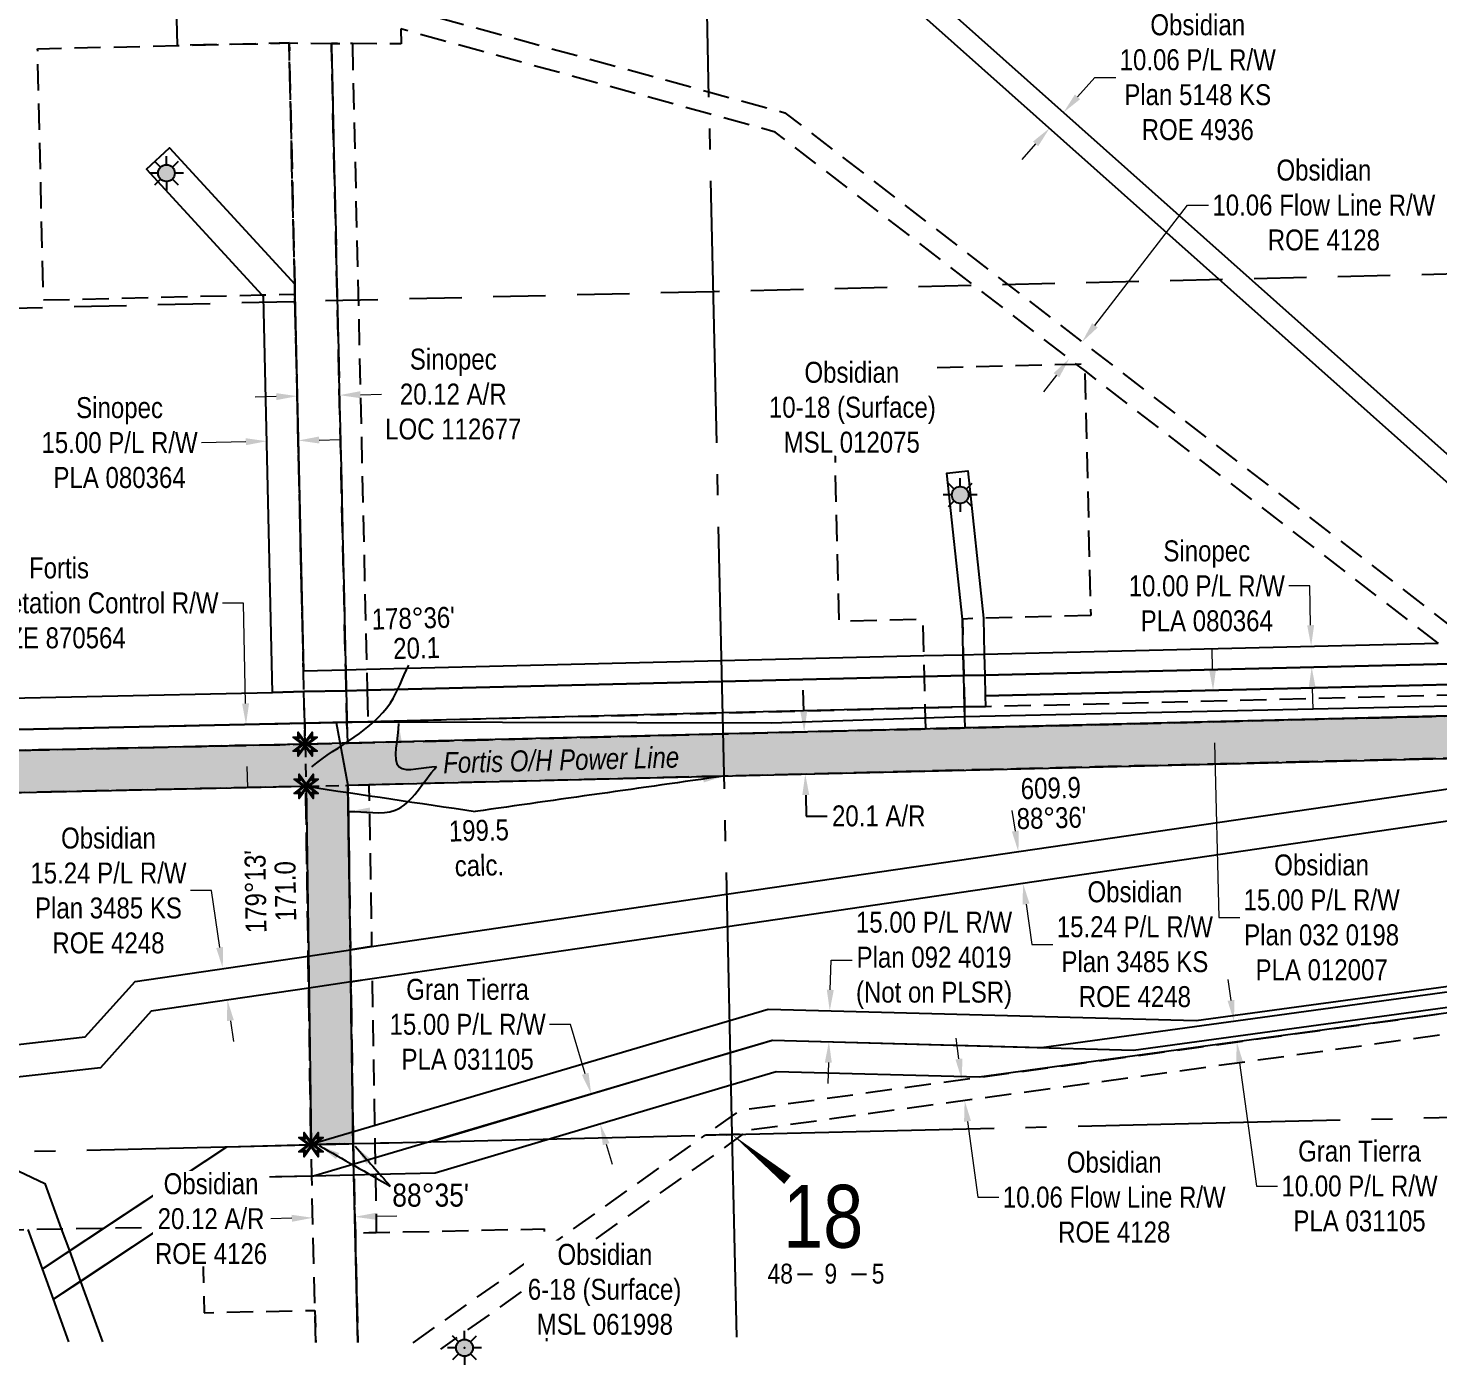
# Model space of a CAD drawing. Extents: x 612307 to 614271, y 5889246 to 5890819.
# Drawn here: x 612978 to 613651, y 5889246 to 5889884 of the extents above; entities that cross this region are included whole.
import ezdxf
from ezdxf.enums import TextEntityAlignment as Align

# ---------------------------------------------------------------- set-up
doc = ezdxf.new("R2010")
doc.units = 0
doc.header["$LTSCALE"] = 5
doc.header["$PDSIZE"] = 0.5
for name, pattern in [('foc-ACCESSROAD', [3.75, 2.5, -1.25]), ('foc-FLOWLINE', [3.75, 2.5, -1.25]), ('foc-LSD', [8, 5, -3]), ('foc-QUARTERLINE', [33, 25, -3, 2, -3]), ('foc-TRAV', [1.875, 1.25, -0.625])]:
    doc.linetypes.add(name, pattern=pattern)
doc.layers.get('Defpoints').update_dxf_attribs({"color": 9})
for name, color, linetype in [('10', 1, 'Continuous'), ('9', 3, 'Continuous'), ('AS-POWER', 104, 'foc-POWER'), ('C-AR', 13, 'foc-ACCESSROAD'), ('C-RW', 13, 'Continuous'), ('C-WS', 13, 'foc-ACCESSROAD'), ('C-WS-S', 8, 'Continuous'), ('F-AR', 190, 'foc-ACCESSROAD'), ('F-EZE', 190, 'foc-FLOWLINE'), ('F-RW', 190, 'Continuous'), ('F-WS', 190, 'foc-ACCESSROAD'), ('F-WS-S', 8, 'Continuous'), ('L-BD', 7, 'Continuous'), ('L-BD1', 253, 'Continuous'), ('L-MON', 1, 'Continuous'), ('L-SECLBL', 7, 'Continuous'), ('L-SECQ', 8, 'foc-QUARTERLINE'), ('L-SECTION-LSD', 7, 'foc-LSD'), ('oil_and_gas_wells_pt', 7, 'Continuous'), ('P-PROPOSED', 10, 'Continuous'), ('P-PROPOSED-H', 21, 'Continuous'), ('P-TRAV', 4, 'foc-TRAV'), ('P-TXT', 4, 'Continuous')]:
    doc.layers.add(name, color=color, linetype=linetype)
for name, color, linetype, lineweight in [('C-AR-T', 13, 'Continuous', 9), ('C-FLOWLINE-T', 13, 'Continuous', 9), ('C-RW-T', 13, 'Continuous', 9), ('C-WS-T', 13, 'Continuous', 9), ('F-EZE-T', 190, 'Continuous', 9), ('F-RW-T', 190, 'Continuous', 9)]:
    doc.layers.add(name, color=color, linetype=linetype, lineweight=lineweight)
doc.styles.add('100L', font='ARIALN.TTF', dxfattribs={"height": 11})
doc.styles.add('175L', font='ARIALN.TTF', dxfattribs={"height": 20})
doc.styles.add('80CG', font='ARIALN.TTF', dxfattribs={"height": 10})
doc.styles.add('80L', font='ARIALN.TTF', dxfattribs={"height": 10})
doc.styles.add('foc-LtypeFont', font='ARIALN.TTF', dxfattribs={"height": 7.35})
doc.styles.add('SIMPLEX', font='ARIALN.TTF')
doc.styles.get("Standard").update_dxf_attribs({"font": 'ARIALN.TTF'})
doc.linetypes.add('foc-POWER', pattern='A,6,-1,["P",foc-LtypeFont,S=0.2,R=0,X=-0.625,Y=-0.75],-1.24,4', length=12.24)
doc.linetypes.add('foc-POWER-NOLINE', pattern='A,0,-4,["P",foc-LtypeFont,S=0.2,R=0,X=-0.625,Y=-0.75],-8.24', length=12.24)
doc.dimstyles.new('Compass 5 000', dxfattribs={"dimscale": 5, "dimtxt": 9, "dimasz": 2, "dimexe": 0.2, "dimexo": 0.0625, "dimgap": 0.5, "dimtad": 0, "dimtih": 1, "dimtoh": 1, "dimzin": 0, "dimdsep": 46, "dimtxsty": '80CG', "dimcen": 0.1, "dimse1": 1, "dimse2": 1, "dimclrd": 256, "dimclrt": 256, "dimaunit": 1, "dimadec": 4, "dimazin": 0, "dimtfac": 0.06, "dimtofl": 0, "dimtmove": 0, "dimatfit": 1, "dimfxl": 0.2, "dimtolj": 1, "dimtzin": 0, "dimlwd": -1, "dimarcsym": 0})

# ---------------------------------------------------------------- blocks, each defined once
blk = doc.blocks.new('L-SECLBL')
at = {"layer": '9', "color": 7}
for p, q in [((-5.08, -27.83), (-12.29, -27.83)), ((20.7, -27.83), (13.5, -27.83))]:
    blk.add_line(p, q, dxfattribs=at)
at = {"layer": '10', "color": 2, "style": 'SIMPLEX'}
blk.add_attdef('SEC', text='', height=30, dxfattribs=at).set_placement((0, 0), align=Align.MIDDLE)
at = {"layer": '10', "color": 5, "style": '80L'}
blk.add_attdef('TWP', text='', height=9.5, dxfattribs=at).set_placement((-14.43, -27.37), align=Align.MIDDLE_RIGHT)
blk.add_attdef('RGE', text='', height=9.5, dxfattribs=at).set_placement((3.62, -27.37), align=Align.MIDDLE_CENTER)
blk.add_attdef('MER', text='', height=9.5, dxfattribs=at).set_placement((23.17, -27.37), align=Align.MIDDLE_LEFT)
blk = doc.blocks.new('*D21')
at = {"layer": 'C-RW-T', "transparency": 16777216}
for p, q in [((613478.68, 5889851.22), (613486.94, 5889860.49)), ((613486.94, 5889860.49), (613496.94, 5889860.49)), ((613458.69, 5889828.77), (613452.04, 5889821.3))]:
    blk.add_line(p, q, dxfattribs=at)
for points in [[(613477.44, 5889852.33), (613479.93, 5889850.11), (613472.03, 5889843.75)], [(613457.44, 5889829.88), (613459.93, 5889827.66), (613465.34, 5889836.24)]]:
    blk.add_solid(points, dxfattribs=at)
at = {"layer": 'Defpoints', "color": 0, "transparency": 16777216}
for p in [(613472.03, 5889843.75), (613485.43, 5889831.82), (613478.74, 5889824.31)]:
    blk.add_point(p, dxfattribs=at)
at = {"layer": 'C-RW-T', "transparency": 16777216, "insert": (613536.02, 5889860.49), "char_height": 10, "attachment_point": 5, "style": '80CG'}
blk.add_mtext('\\A1;Obsidian\\P10.06 P/L R/W\\PPlan 5148 KS\\PROE 4936', dxfattribs=at)
blk = doc.blocks.new('*D22')
at = {"layer": 'C-RW-T', "transparency": 16777216}
for p, q in [((613449.03, 5889500.98), (613447.58, 5889510.87)), ((613454.14, 5889466.14), (613456.96, 5889446.95)), ((613456.96, 5889446.95), (613466.96, 5889446.95))]:
    blk.add_line(p, q, dxfattribs=at)
for points in [[(613450.68, 5889501.22), (613447.38, 5889500.74), (613450.48, 5889491.08)], [(613455.79, 5889466.38), (613452.49, 5889465.9), (613452.69, 5889476.03)]]:
    blk.add_solid(points, dxfattribs=at)
at = {"layer": 'Defpoints', "color": 0, "transparency": 16777216}
for p in [(613623.96, 5889516.54), (613626.17, 5889501.49), (613452.69, 5889476.03)]:
    blk.add_point(p, dxfattribs=at)
at = {"layer": 'C-RW-T', "transparency": 16777216, "insert": (613506.04, 5889446.95), "char_height": 10, "attachment_point": 5, "style": '80CG'}
blk.add_mtext('\\A1;Obsidian\\P15.24 P/L R/W\\PPlan 3485 KS\\PROE 4248', dxfattribs=at)
blk = doc.blocks.new('*D23')
at = {"layer": 'C-RW-T', "transparency": 16777216}
for p, q in [((613065.56, 5889472.57), (613055.56, 5889472.57)), ((613069.52, 5889445.46), (613065.56, 5889472.57)), ((613074.63, 5889410.54), (613076.08, 5889400.65))]:
    blk.add_line(p, q, dxfattribs=at)
for points in [[(613071.17, 5889445.7), (613067.87, 5889445.22), (613070.97, 5889435.57)], [(613076.28, 5889410.79), (613072.98, 5889410.3), (613073.19, 5889420.44)]]:
    blk.add_solid(points, dxfattribs=at)
at = {"layer": 'Defpoints', "color": 0, "transparency": 16777216}
for p in [(613204.41, 5889455.09), (613206.62, 5889439.97), (613073.19, 5889420.44)]:
    blk.add_point(p, dxfattribs=at)
at = {"layer": 'C-RW-T', "transparency": 16777216, "insert": (613016.47, 5889472.57), "char_height": 10, "attachment_point": 5, "style": '80CG'}
blk.add_mtext('\\A1;Obsidian\\P15.24 P/L R/W\\PPlan 3485 KS\\PROE 4248', dxfattribs=at)
blk = doc.blocks.new('*D24')
at = {"layer": 'C-FLOWLINE-T', "transparency": 16777216}
for p, q in [((613486.98, 5889742.2), (613531.18, 5889799.52)), ((613531.18, 5889799.52), (613541.18, 5889799.52)), ((613468.62, 5889718.39), (613462.51, 5889710.47))]:
    blk.add_line(p, q, dxfattribs=at)
for points in [[(613485.66, 5889743.22), (613488.3, 5889741.18), (613480.88, 5889734.28)], [(613467.3, 5889719.41), (613469.94, 5889717.37), (613474.73, 5889726.31)]]:
    blk.add_solid(points, dxfattribs=at)
at = {"layer": 'Defpoints', "color": 0, "transparency": 16777216}
for p in [(613480.88, 5889734.28), (613548.24, 5889682.34), (613542.09, 5889674.36)]:
    blk.add_point(p, dxfattribs=at)
at = {"layer": 'C-FLOWLINE-T', "transparency": 16777216, "insert": (613596.18, 5889799.52), "char_height": 10, "attachment_point": 5, "style": '80CG'}
blk.add_mtext('\\A1;Obsidian\\P10.06 Flow Line R/W\\PROE 4128', dxfattribs=at)
blk = doc.blocks.new('*D26')
at = {"layer": 'C-AR-T', "transparency": 16777216}
for p, q in [((613422.12, 5889392.29), (613420.75, 5889402.19)), ((613426.21, 5889362.5), (613431.19, 5889326.32)), ((613431.19, 5889326.32), (613441.19, 5889326.32))]:
    blk.add_line(p, q, dxfattribs=at)
for points in [[(613423.77, 5889392.51), (613420.47, 5889392.06), (613423.48, 5889382.38)], [(613427.87, 5889362.73), (613424.56, 5889362.27), (613424.85, 5889372.41)]]:
    blk.add_solid(points, dxfattribs=at)
at = {"layer": 'Defpoints', "color": 0, "transparency": 16777216}
for p in [(613585.3, 5889404.64), (613586.67, 5889394.67), (613424.85, 5889372.41)]:
    blk.add_point(p, dxfattribs=at)
at = {"layer": 'C-AR-T', "transparency": 16777216, "insert": (613496.19, 5889326.32), "char_height": 10, "attachment_point": 5, "style": '80CG'}
blk.add_mtext('\\A1;Obsidian\\P10.06 Flow Line R/W\\PROE 4128', dxfattribs=at)
blk = doc.blocks.new('*D29')
at = {"layer": 'Defpoints', "color": 0, "transparency": 16777216}
for p in [(613549.08, 5889588.18), (613590.12, 5889589.19), (613549.32, 5889578.18)]:
    blk.add_point(p, dxfattribs=at)
at = {"layer": 'F-RW-T', "transparency": 16777216}
for p, q in [((613589.41, 5889617.88), (613579.41, 5889617.88)), ((613589.87, 5889599.18), (613589.41, 5889617.88)), ((613590.61, 5889569.19), (613590.85, 5889559.19))]:
    blk.add_line(p, q, dxfattribs=at)
for points in [[(613591.54, 5889599.22), (613588.21, 5889599.14), (613590.12, 5889589.19)], [(613592.27, 5889569.23), (613588.94, 5889569.14), (613590.36, 5889579.18)]]:
    blk.add_solid(points, dxfattribs=at)
at = {"layer": 'F-RW-T', "transparency": 16777216, "insert": (613540.33, 5889617.88), "char_height": 10, "attachment_point": 5, "style": '80CG'}
blk.add_mtext('\\A1;Sinopec\\P10.00 P/L R/W\\PPLA 080364', dxfattribs=at)
blk = doc.blocks.new('*D30')
at = {"layer": 'Defpoints', "color": 0, "transparency": 16777216}
for p in [(613544.68, 5889409.15), (613553.27, 5889410.33), (613546.05, 5889399.24)]:
    blk.add_point(p, dxfattribs=at)
at = {"layer": 'F-RW-T', "transparency": 16777216}
for p, q in [((613551.91, 5889420.24), (613550.55, 5889430.15)), ((613556, 5889390.51), (613564.1, 5889331.62)), ((613564.1, 5889331.62), (613574.1, 5889331.62))]:
    blk.add_line(p, q, dxfattribs=at)
for points in [[(613553.56, 5889420.47), (613550.26, 5889420.01), (613553.27, 5889410.33)], [(613557.65, 5889390.74), (613554.35, 5889390.29), (613554.64, 5889400.42)]]:
    blk.add_solid(points, dxfattribs=at)
at = {"layer": 'F-RW-T', "transparency": 16777216, "insert": (613613.19, 5889331.62), "char_height": 10, "attachment_point": 5, "style": '80CG'}
blk.add_mtext('\\A1;Gran Tierra\\P10.00 P/L R/W\\PPLA 031105', dxfattribs=at)
blk = doc.blocks.new('*D31')
at = {"layer": 'C-RW-T', "transparency": 16777216}
for p, q in [((613543.08, 5889578.11), (613542.84, 5889588.1)), ((613543.95, 5889543.12), (613546.02, 5889459.74)), ((613546.02, 5889459.74), (613556.02, 5889459.74))]:
    blk.add_line(p, q, dxfattribs=at)
for points in [[(613544.75, 5889578.15), (613541.42, 5889578.06), (613543.33, 5889568.11)], [(613545.62, 5889543.16), (613542.29, 5889543.08), (613543.7, 5889553.12)]]:
    blk.add_solid(points, dxfattribs=at)
at = {"layer": 'Defpoints', "color": 0, "transparency": 16777216}
for p in [(613485.43, 5889566.67), (613543.7, 5889553.12), (613485.8, 5889551.68)]:
    blk.add_point(p, dxfattribs=at)
at = {"layer": 'C-RW-T', "transparency": 16777216, "insert": (613595.11, 5889459.74), "char_height": 10, "attachment_point": 5, "style": '80CG'}
blk.add_mtext('\\A1;Obsidian\\P15.00 P/L R/W\\PPlan 032 0198\\PPLA 012007', dxfattribs=at)
blk = doc.blocks.new('*D36')
at = {"layer": 'C-AR-T', "transparency": 16777216}
for p, q in [((613876.63, 5889643.11), (613866.63, 5889643.11)), ((613878.4, 5889571.39), (613876.63, 5889643.11)), ((613879.39, 5889531.27), (613879.64, 5889521.27))]:
    blk.add_line(p, q, dxfattribs=at)
for points in [[(613880.07, 5889571.43), (613876.74, 5889571.35), (613878.65, 5889561.39)], [(613881.06, 5889531.31), (613877.73, 5889531.23), (613879.15, 5889541.27)]]:
    blk.add_solid(points, dxfattribs=at)
at = {"layer": 'Defpoints', "color": 0, "transparency": 16777216}
for p in [(613369.76, 5889548.81), (613879.15, 5889541.27), (613370.26, 5889528.68)]:
    blk.add_point(p, dxfattribs=at)
at = {"layer": 'C-AR-T', "transparency": 16777216, "insert": (613821, 5889643.11), "char_height": 10, "attachment_point": 5, "style": '80CG'}
blk.add_mtext('\\A1;Obsidian\\P20.12 A/R\\PLOC 120089\\P(Expired, \\PTo be Cancelled)', dxfattribs=at)
blk = doc.blocks.new('*D38')
at = {"layer": 'Defpoints', "color": 0, "transparency": 16777216}
for p in [(612969.82, 5889549.38), (613082.08, 5889551.84), (612970.04, 5889539.38)]:
    blk.add_point(p, dxfattribs=at)
at = {"layer": 'F-EZE-T', "transparency": 16777216}
for p, q in [((613080.81, 5889609.76), (613070.81, 5889609.76)), ((613081.86, 5889561.84), (613080.81, 5889609.76)), ((613082.52, 5889531.84), (613082.74, 5889521.84))]:
    blk.add_line(p, q, dxfattribs=at)
for points in [[(613083.53, 5889561.87), (613080.2, 5889561.8), (613082.08, 5889551.84)], [(613084.19, 5889531.88), (613080.85, 5889531.8), (613082.3, 5889541.84)]]:
    blk.add_solid(points, dxfattribs=at)
at = {"layer": 'F-EZE-T', "transparency": 16777216, "insert": (612992.88, 5889609.76), "char_height": 10, "attachment_point": 5, "style": '80CG'}
blk.add_mtext('\\A1;Fortis\\P10.00 Vegetation Control R/W\\PEZE 870564', dxfattribs=at)
blk = doc.blocks.new('*D40')
at = {"layer": 'Defpoints', "color": 0, "transparency": 16777216}
for p in [(613106.5, 5889708.88), (613126.62, 5889709.34), (613126.63, 5889708.89)]:
    blk.add_point(p, dxfattribs=at)
at = {"layer": 'F-EZE-T', "transparency": 16777216}
for p, q in [((613096.51, 5889708.2), (613086.51, 5889707.98)), ((613136.63, 5889709.12), (613146.63, 5889709.35))]:
    blk.add_line(p, q, dxfattribs=at)
for points in [[(613096.47, 5889709.87), (613096.55, 5889706.54), (613106.51, 5889708.43)], [(613136.59, 5889710.79), (613136.67, 5889707.45), (613126.63, 5889708.89)]]:
    blk.add_solid(points, dxfattribs=at)
at = {"layer": 'F-EZE-T', "transparency": 16777216, "insert": (613180.93, 5889709.35), "char_height": 10, "width": 203.854, "attachment_point": 5, "style": '80CG'}
blk.add_mtext('\\A1;Sinopec\\P20.12 A/R\\PLOC 112677', dxfattribs=at)
blk = doc.blocks.new('*D44')
at = {"layer": 'C-AR-T', "transparency": 16777216}
for p, q in [((613144.03, 5889317.23), (613154.03, 5889317.47)), ((613103.93, 5889316.27), (613093.93, 5889316.03))]:
    blk.add_line(p, q, dxfattribs=at)
for points in [[(613103.89, 5889317.94), (613103.97, 5889314.61), (613113.93, 5889316.51)], [(613143.99, 5889318.89), (613144.07, 5889315.56), (613134.04, 5889316.99)]]:
    blk.add_solid(points, dxfattribs=at)
at = {"layer": 'Defpoints', "color": 0, "transparency": 16777216}
for p in [(613113.9, 5889317.54), (613134.01, 5889318.02), (613113.93, 5889316.51)]:
    blk.add_point(p, dxfattribs=at)
at = {"layer": 'C-AR-T', "transparency": 16777216, "insert": (613065.4, 5889316.03), "char_height": 10, "attachment_point": 5, "style": '80CG', "bg_fill": 3, "box_fill_scale": 1.1, "bg_fill_color": 256, "bg_fill_true_color": 13158600, "bg_fill_transparency": 0}
blk.add_mtext('\\A1;Obsidian\\P20.12 A/R\\PROE 4126', dxfattribs=at)
blk = doc.blocks.new('*D45')
at = {"layer": 'Defpoints', "color": 0, "transparency": 16777216}
for p in [(613091.99, 5889686.93), (613107.62, 5889659.8), (613092.61, 5889659.46)]:
    blk.add_point(p, dxfattribs=at)
at = {"layer": 'F-RW-T', "transparency": 16777216}
for p, q in [((613081.99, 5889686.71), (613060.85, 5889686.22)), ((613116.99, 5889687.5), (613126.98, 5889687.73))]:
    blk.add_line(p, q, dxfattribs=at)
for points in [[(613081.95, 5889688.37), (613082.03, 5889685.04), (613091.99, 5889686.93)], [(613116.95, 5889689.17), (613117.02, 5889685.84), (613106.99, 5889687.28)]]:
    blk.add_solid(points, dxfattribs=at)
at = {"layer": 'F-RW-T', "transparency": 16777216, "insert": (613021.77, 5889686.22), "char_height": 10, "attachment_point": 5, "style": '80CG'}
blk.add_mtext('\\A1;Sinopec\\P15.00 P/L R/W\\PPLA 080364', dxfattribs=at)
blk = doc.blocks.new('*D52')
at = {"layer": 'Defpoints', "color": 0, "transparency": 16777216}
for p in [(613266.99, 5889381.63), (613246.72, 5889375.6), (613271.26, 5889367.25)]:
    blk.add_point(p, dxfattribs=at)
at = {"layer": 'F-RW-T', "transparency": 16777216}
for p, q in [((613236.86, 5889408.74), (613226.86, 5889408.74)), ((613243.87, 5889385.19), (613236.86, 5889408.74)), ((613253.85, 5889351.64), (613256.7, 5889342.05))]:
    blk.add_line(p, q, dxfattribs=at)
for points in [[(613245.47, 5889385.66), (613242.27, 5889384.71), (613246.72, 5889375.6)], [(613255.45, 5889352.11), (613252.25, 5889351.16), (613251, 5889361.22)]]:
    blk.add_solid(points, dxfattribs=at)
at = {"layer": 'F-RW-T', "transparency": 16777216, "insert": (613187.78, 5889408.74), "char_height": 10, "attachment_point": 5, "style": '80CG'}
blk.add_mtext('\\A1;Gran Tierra\\P15.00 P/L R/W\\PPLA 031105', dxfattribs=at)
blk = doc.blocks.new('GAS')
h = blk.add_hatch(color=255)
h.dxf.hatch_style = 1
edge = h.paths.add_edge_path()
edge.add_arc((0, 0), 0.9, 0, 360)
for p, q in [((0, 0.81), (0, 1.62)), ((-0.81, 0), (-1.62, 0)), ((-0.57, 0.57), (-1.14, 1.14)), ((0.57, 0.57), (1.14, 1.14)), ((1.62, 0), (0.81, 0)), ((-0.57, -0.57), (-1.14, -1.14)), ((0, -0.81), (0, -1.62)), ((1.14, -1.14), (0.57, -0.57))]:
    blk.add_line(p, q)
blk.add_circle((0, 0), 0.8)
blk = doc.blocks.new('TEMP')
h = blk.add_hatch(color=255)
h.dxf.hatch_style = 1
h.paths.add_polyline_path([(0, 0.25), (-0.67, 1.15), (-0.67, 0.67), (-1.15, 0.67), (-0.25, 0), (-1.15, -0.67), (-0.67, -0.67), (-0.67, -1.15), (0, -0.25), (0.67, -1.15), (0.67, -0.67), (1.15, -0.67), (0.25, 0), (1.15, 0.67), (0.67, 0.67), (0.67, 1.15)])
h.paths.add_polyline_path([(0.57, 0.85), (0.57, 0.57), (0.85, 0.57), (0.08, 0), (0.85, -0.57), (0.57, -0.57), (0.57, -0.85), (0, -0.08), (-0.57, -0.85), (-0.57, -0.57), (-0.85, -0.57), (-0.08, 0), (-0.85, 0.57), (-0.57, 0.57), (-0.57, 0.85), (0, 0.08)], flags=16)
h = blk.add_hatch(color=1)
h.dxf.hatch_style = 1
h.paths.add_polyline_path([(0, 0.08), (-0.57, 0.85), (-0.57, 0.57), (-0.85, 0.57), (-0.08, 0), (-0.85, -0.57), (-0.57, -0.57), (-0.57, -0.85), (0, -0.08), (0.57, -0.85), (0.57, -0.57), (0.85, -0.57), (0.08, 0), (0.85, 0.57), (0.57, 0.57), (0.57, 0.85)])
at = {"color": 1}
for p, q in [((-0.08, 0), (0.08, 0)), ((0, 0.08), (0, -0.08))]:
    blk.add_line(p, q, dxfattribs=at)
at = {"color": 255, "flags": 128}
blk.add_lwpolyline([(-0.25, 0), (-1.15, 0.67), (-0.67, 0.67), (-0.67, 1.15), (0, 0.25), (0.67, 1.15), (0.67, 0.67), (1.15, 0.67), (0.25, 0), (1.15, -0.67), (0.67, -0.67), (0.67, -1.15), (0, -0.25), (-0.67, -1.15), (-0.67, -0.67), (-1.15, -0.67)], close=True, dxfattribs=at)
at = {"color": 1, "flags": 128}
blk.add_lwpolyline([(-0.08, 0), (-0.85, 0.57), (-0.57, 0.57), (-0.57, 0.85), (0, 0.08), (0.57, 0.85), (0.57, 0.57), (0.85, 0.57), (0.08, 0), (0.85, -0.57), (0.57, -0.57), (0.57, -0.85), (0, -0.08), (-0.57, -0.85), (-0.57, -0.57), (-0.85, -0.57)], close=True, dxfattribs=at)
blk = doc.blocks.new('*D56')
at = {"layer": 'Defpoints', "color": 0, "transparency": 16777216}
for p in [(613398.64, 5889549.48), (613348.82, 5889528.14), (613399.13, 5889529.38)]:
    blk.add_point(p, dxfattribs=at)
at = {"layer": 'P-TXT', "transparency": 16777216}
for p, q in [((613348.08, 5889558.24), (613347.84, 5889568.24)), ((613349.06, 5889518.15), (613349.31, 5889508.15)), ((613349.31, 5889508.15), (613359.31, 5889508.15))]:
    blk.add_line(p, q, dxfattribs=at)
for points in [[(613349.75, 5889558.29), (613346.41, 5889558.2), (613348.33, 5889548.25)], [(613350.73, 5889518.19), (613347.4, 5889518.11), (613348.82, 5889528.14)]]:
    blk.add_solid(points, dxfattribs=at)
at = {"layer": 'P-TXT', "transparency": 16777216, "insert": (613383.86, 5889508.15), "char_height": 10, "attachment_point": 5, "style": '80CG'}
blk.add_mtext('\\A1;20.1 A/R', dxfattribs=at)
blk = doc.blocks.new('*D57')
at = {"layer": 'Defpoints', "color": 0, "transparency": 16777216}
for p in [(613353.16, 5889415.48), (613360.5, 5889415.28), (613352.76, 5889400.74)]:
    blk.add_point(p, dxfattribs=at)
at = {"layer": 'F-RW-T', "transparency": 16777216}
for p, q in [((613360.77, 5889425.28), (613361.15, 5889439.34)), ((613361.15, 5889439.34), (613371.15, 5889439.34)), ((613359.83, 5889390.54), (613359.56, 5889380.55))]:
    blk.add_line(p, q, dxfattribs=at)
for points in [[(613359.1, 5889425.32), (613362.44, 5889425.23), (613360.5, 5889415.28)], [(613358.16, 5889390.59), (613361.49, 5889390.5), (613360.1, 5889400.54)]]:
    blk.add_solid(points, dxfattribs=at)
at = {"layer": 'F-RW-T', "transparency": 16777216, "insert": (613410.24, 5889439.34), "char_height": 10, "attachment_point": 5, "style": '80CG'}
blk.add_mtext('\\A1;15.00 P/L R/W\\PPlan 092 4019\\P(Not on PLSR)', dxfattribs=at)

msp = doc.modelspace()

# ---------------------------------------------------------------- hatches: boundary and pattern name
at = {"layer": 'P-PROPOSED-H'}
h = msp.add_hatch(color=256, dxfattribs=at)
h.dxf.hatch_style = 1
h.paths.add_polyline_path([(613133.199, 5889351.901), (613130.86, 5889522.815), (613720.198, 5889537.226), (613903.128, 5889541.591), (613902.648, 5889561.694), (613719.707, 5889557.329), (613110.124, 5889542.423), (612517.335, 5889529.33), (612517.779, 5889509.226), (613110.755, 5889522.324), (613113.094, 5889351.406)])

# ---------------------------------------------------------------- linework, layer by layer
at = {"layer": 'AS-POWER', "flags": 128}
for points in [[(613142.83, 5889553.132), (613140.196, 5889553.139), (613332.733, 5889552.648), (613424.881, 5889555.585), (614212.194, 5889572.928)], [(613125.132, 5889552.796), (613130.715, 5889522.758)]]:
    msp.add_lwpolyline(points, dxfattribs=at)
at = {"layer": 'AS-POWER', "linetype": 'foc-POWER-NOLINE', "flags": 128}
for points in [[(612761.631, 5889544.82), (612822.402, 5889546.15), (613110.068, 5889552.453), (613140.196, 5889553.139)], [(613135.479, 5889256.965), (613133.558, 5889336.89), (613133.198, 5889351.889), (613132.077, 5889429.059), (613131.854, 5889444.357), (613130.715, 5889522.758)]]:
    msp.add_lwpolyline(points, dxfattribs=at)
at = {"layer": 'C-AR', "flags": 128}
for points in [[(613110.296, 5889542.449), (613130.422, 5889542.888), (613309.605, 5889547.319), (613406.266, 5889549.71), (613425.013, 5889550.175), (613572.725, 5889553.838), (613694.54, 5889556.82), (613710.517, 5889557.211), (613742.605, 5889557.995), (613764.586, 5889558.467), (613776.971, 5889558.733), (613791.744, 5889559.052), (613893.943, 5889561.251), (613902.634, 5889561.44), (613903.128, 5889541.589), (613894.541, 5889541.375), (613813.839, 5889539.373), (613799.119, 5889539.007), (613786.763, 5889538.701), (613764.79, 5889538.214), (613720.198, 5889537.226), (613573.222, 5889533.674), (613425.513, 5889530.049), (613310.057, 5889527.193), (613140.717, 5889523.006), (613130.715, 5889522.758), (613131.854, 5889444.357), (613132.077, 5889429.059), (613133.197, 5889351.889), (613113.094, 5889351.406), (613112.001, 5889426.12), (613111.777, 5889441.385), (613110.591, 5889522.32), (612762.321, 5889514.691), (612655.669, 5889512.272), (612545.945, 5889509.848), (612530.705, 5889509.511), (612529.783, 5889509.49), (612517.779, 5889509.226), (612517.322, 5889529.352), (612529.326, 5889529.617), (612530.25, 5889529.637), (612545.49, 5889529.974), (612655.207, 5889532.398), (612761.86, 5889534.818), (613110.296, 5889542.449)], [(613313.898, 5889356.235), (613301.151, 5889355.928), (613313.705, 5889364.85), (613317.944, 5889367.863), (613431.798, 5889383.524), (613691.511, 5889419.247), (613712.488, 5889422.133), (613723.025, 5889423.582), (613723.144, 5889415.274), (613723.242, 5889413.941), (613723.277, 5889413.456), (613702.807, 5889410.641), (613321.755, 5889358.228), (613319.121, 5889356.36), (613313.898, 5889356.235)]]:
    msp.add_lwpolyline(points, close=True, dxfattribs=at)
for points in [[(613115.343, 5889257.018), (613114.977, 5889272.36), (613113.452, 5889336.414), (613113.094, 5889351.406), (613133.197, 5889351.889), (613133.558, 5889336.89), (613134.222, 5889309.255), (613135.479, 5889256.965)], [(613161.842, 5889256.896), (613224.503, 5889301.438), (613301.151, 5889355.928), (613313.898, 5889356.235), (613319.121, 5889356.36), (613313.977, 5889352.703), (613224.771, 5889289.327), (613174.878, 5889253.883)]]:
    msp.add_lwpolyline(points, dxfattribs=at)
at = {"layer": 'C-RW'}
msp.add_lwpolyline([(613841.913, 5889506.218), (613832.517, 5889502.619), (613825.99, 5889519.728), (613811.327, 5889528.126), (613804.7, 5889534.036), (613799.119, 5889539.007), (613776.971, 5889558.733), (613765.997, 5889568.506), (613749.618, 5889583.089), (613738.675, 5889592.83), (613299.799, 5889983.649), (613107.017, 5890155.709), (613121.737, 5890156.057), (613299.49, 5889997.398), (613753.413, 5889593.189), (613764.35, 5889583.45), (613780.773, 5889568.823), (613791.744, 5889559.052), (613813.839, 5889539.373), (613817.238, 5889536.344), (613820.061, 5889534.727), (613834.106, 5889526.682), (613836.578, 5889520.204), (613841.913, 5889506.218)], close=True, dxfattribs=at)
msp.add_lwpolyline([(613694.54, 5889556.82), (613572.725, 5889553.838), (613425.013, 5889550.175), (613424.769, 5889560.176), (613424.409, 5889575.115), (613424.17, 5889585.117), (613423.763, 5889602.112), (613416.386, 5889671.729), (613426.325, 5889672.764), (613433.762, 5889602.558), (613434.173, 5889585.363), (613434.411, 5889575.36), (613434.411, 5889575.36), (613434.649, 5889565.411), (613572.359, 5889568.833), (613675.688, 5889571.357)], dxfattribs=at)
at = {"layer": 'C-RW', "flags": 128}
for points in [[(612869.736, 5889387.477), (613005.334, 5889402.803), (613029.209, 5889429.166), (613111.777, 5889441.385), (613131.854, 5889444.357), (613141.985, 5889445.856), (613311.321, 5889470.918), (613715.427, 5889529.89)], [(613716.944, 5889514.813), (613311.671, 5889455.34), (613142.237, 5889430.545), (613132.077, 5889429.059), (613112.001, 5889426.12), (613036.882, 5889415.127), (613012.741, 5889388.094), (612896.318, 5889374.998)]]:
    msp.add_lwpolyline(points, dxfattribs=at)
at = {"layer": 'C-WS', "flags": 128}
for points in [[(613155.685, 5889894.066), (613302.721, 5889853.608), (613339.107, 5889843.596), (613666.618, 5889591.061), (613679.2, 5889581.359), (613691.665, 5889571.747), (613697.935, 5889566.912), (613710.517, 5889557.211), (613742.605, 5889557.995), (613764.586, 5889558.467), (613776.971, 5889558.733), (613791.744, 5889559.052), (613893.943, 5889561.251), (613902.634, 5889561.44), (613903.128, 5889541.589), (613894.541, 5889541.375), (613813.839, 5889539.373), (613799.119, 5889539.007), (613786.763, 5889538.701), (613764.79, 5889538.214), (613720.198, 5889537.226), (613573.222, 5889533.674), (613425.513, 5889530.049), (613310.057, 5889527.193), (613140.717, 5889523.006), (613130.715, 5889522.758), (613131.854, 5889444.357), (613132.077, 5889429.059), (613133.197, 5889351.889), (613113.094, 5889351.406), (613112.001, 5889426.12), (613111.777, 5889441.385), (613110.591, 5889522.32), (612762.321, 5889514.691), (612655.669, 5889512.272), (612545.945, 5889509.848), (612530.705, 5889509.511), (612529.783, 5889509.49), (612517.779, 5889509.226), (612517.322, 5889529.352), (612529.326, 5889529.617), (612530.25, 5889529.637), (612545.49, 5889529.974), (612655.207, 5889532.398), (612761.86, 5889534.818), (613110.296, 5889542.449), (613110.068, 5889552.453), (613109.724, 5889567.48), (613109.496, 5889577.483), (613105.399, 5889756.922), (613105.286, 5889761.855), (613102.659, 5889876.883), (613049.349, 5889875.659), (613046.878, 5889980.621), (613153.587, 5889983.133), (613155.685, 5889894.066)], [(613155.932, 5889883.558), (613156.099, 5889876.424), (613132.81, 5889876.623), (613122.8, 5889876.711), (613125.525, 5889757.381), (613129.622, 5889577.926), (613129.85, 5889567.923), (613130.193, 5889552.911), (613130.422, 5889542.888), (613309.604, 5889547.319), (613406.266, 5889549.71), (613425.013, 5889550.175), (613572.725, 5889553.838), (613694.54, 5889556.82), (613681.962, 5889566.518), (613675.688, 5889571.357), (613663.221, 5889580.968), (613650.643, 5889590.669), (613482.134, 5889720.593), (613478.064, 5889723.732), (613334.528, 5889834.415), (613302.957, 5889843.102), (613155.932, 5889883.558)], [(613484.972, 5889603.865), (613433.762, 5889602.558), (613423.763, 5889602.112), (613424.17, 5889585.117), (613424.409, 5889575.115), (613424.769, 5889560.176), (613425.013, 5889550.175), (613406.266, 5889549.71), (613406.02, 5889559.712), (613405.657, 5889574.656), (613405.415, 5889584.659), (613404.997, 5889601.92), (613365.009, 5889600.948), (613362.09, 5889720.912), (613478.064, 5889723.732), (613482.056, 5889723.83), (613482.134, 5889720.593), (613484.972, 5889603.865)]]:
    msp.add_lwpolyline(points, close=True, dxfattribs=at)
msp.add_lwpolyline([(613135.479, 5889256.965), (613134.222, 5889309.255), (613144.225, 5889309.478), (613224.285, 5889311.262), (613224.503, 5889301.438), (613224.771, 5889289.327), (613225.474, 5889257.661)], dxfattribs=at)
at = {"layer": 'F-AR', "flags": 128}
msp.add_lwpolyline([(613130.193, 5889552.911), (613130.422, 5889542.888), (613110.296, 5889542.449), (613110.068, 5889552.453), (613109.724, 5889567.48), (613109.496, 5889577.483), (613105.399, 5889756.922), (613105.286, 5889761.855), (613102.659, 5889876.883), (613122.8, 5889876.711), (613125.525, 5889757.381), (613129.622, 5889577.926), (613129.85, 5889567.923), (613130.193, 5889552.911)], close=True, dxfattribs=at)
at = {"layer": 'F-EZE', "flags": 128}
for points in [[(613139.852, 5889568.143), (613140.196, 5889553.139), (613309.38, 5889557.321), (613406.02, 5889559.711), (613424.768, 5889560.176), (613434.768, 5889560.423), (613681.962, 5889566.519), (613694.54, 5889556.82), (613572.725, 5889553.84), (613425.013, 5889550.175), (613406.266, 5889549.71), (613309.605, 5889547.319), (613130.422, 5889542.888), (613130.193, 5889552.911), (613129.851, 5889567.923), (613129.622, 5889577.926), (613125.525, 5889757.381), (613122.8, 5889876.711), (613132.81, 5889876.623), (613135.528, 5889757.609), (613139.625, 5889578.146), (613139.852, 5889568.143)], [(612822.402, 5889546.15), (613110.068, 5889552.453), (613110.296, 5889542.449), (612761.86, 5889534.818), (612761.631, 5889544.82), (612822.402, 5889546.15)], [(613141.985, 5889445.857), (613131.854, 5889444.357), (613130.715, 5889522.758), (613140.717, 5889523.006), (613141.985, 5889445.857)], [(613143.771, 5889337.132), (613144.225, 5889309.478), (613134.222, 5889309.255), (613133.558, 5889336.89), (613133.198, 5889351.889), (613132.077, 5889429.059), (613142.237, 5889430.545), (613143.524, 5889352.137), (613143.771, 5889337.132)]]:
    msp.add_lwpolyline(points, close=True, dxfattribs=at)
at = {"layer": 'F-RW'}
for points in [[(613663.221, 5889580.968), (613434.411, 5889575.36), (613424.409, 5889575.115), (613405.657, 5889574.656), (613309.043, 5889572.292), (613139.851, 5889568.143), (613129.85, 5889567.923), (613109.724, 5889567.48), (613094.72, 5889567.15), (613090.411, 5889755.87), (613089.775, 5889756.562), (613034.567, 5889816.752), (613045.627, 5889826.897), (613105.286, 5889761.855), (613105.399, 5889756.922), (613109.496, 5889577.483), (613129.622, 5889577.926), (613129.622, 5889577.926), (613139.624, 5889578.146), (613308.818, 5889582.295), (613405.415, 5889584.659), (613424.17, 5889585.117), (613434.173, 5889585.363), (613650.643, 5889590.669)], [(612828.95, 5889561.311), (613094.72, 5889567.15), (613109.724, 5889567.48), (613129.85, 5889567.923), (613139.851, 5889568.143), (613309.043, 5889572.292), (613405.657, 5889574.656), (613424.409, 5889575.115), (613434.411, 5889575.36), (613663.221, 5889580.968)], [(613675.688, 5889571.357), (613572.359, 5889568.833), (613434.649, 5889565.411), (613434.768, 5889560.423), (613424.769, 5889560.176), (613406.02, 5889559.712), (613309.379, 5889557.321), (613140.196, 5889553.139), (613130.193, 5889552.911), (613110.068, 5889552.453), (612822.402, 5889546.15)], [(613691.511, 5889419.247), (613431.798, 5889383.524), (613334.978, 5889386.218), (613313.369, 5889379.786), (613227.242, 5889354.151), (613172.335, 5889337.808), (613143.771, 5889337.132), (613133.558, 5889336.89), (613113.452, 5889336.414), (613077.658, 5889335.566), (613042.159, 5889312.094), (613003.094, 5889286.173), (612990.241, 5889277.645), (612984.972, 5889292.176), (612997.831, 5889300.707), (613014.261, 5889311.605), (613072.907, 5889350.441), (613113.094, 5889351.406), (613133.197, 5889351.889), (613143.524, 5889352.137), (613169.997, 5889352.774), (613313.02, 5889395.333), (613333.02, 5889401.287), (613461.514, 5889397.711), (613701.259, 5889430.688)], [(612954.756, 5889347.604), (612986.19, 5889332.858), (612993.992, 5889311.31), (612997.831, 5889300.707), (613003.094, 5889286.173), (613013.555, 5889257.285)], [(612997.606, 5889257.327), (612990.241, 5889277.645), (612984.972, 5889292.176), (612978.156, 5889310.981)]]:
    msp.add_lwpolyline(points, dxfattribs=at)
at = {"layer": 'F-RW', "flags": 128}
msp.add_lwpolyline([(614042.734, 5889458.423), (614003.301, 5889406.809), (613715.994, 5889400.401), (613688.918, 5889421.464), (613505.326, 5889396.333), (613333.169, 5889401.094), (613169.546, 5889352.767), (613114.199, 5889336.432), (613077.905, 5889335.737), (612990.241, 5889277.645), (612984.972, 5889292.176), (613072.907, 5889350.441), (613111.884, 5889351.38), (613331.177, 5889416.075), (613535.226, 5889410.547), (613698.661, 5889432.86), (613721.125, 5889415.747), (613995.737, 5889421.632), (614030.763, 5889467.476), (614090.808, 5889546.069), (614112.789, 5889546.594), (614113.119, 5889531.588), (614098.363, 5889531.236)], close=True, dxfattribs=at)
at = {"layer": 'F-WS', "flags": 128}
msp.add_lwpolyline([(613105.286, 5889761.855), (613105.399, 5889756.922), (613089.775, 5889756.562), (612985.437, 5889754.158), (612982.69, 5889874.128), (613049.349, 5889875.659), (613102.659, 5889876.883), (613105.286, 5889761.855)], close=True, dxfattribs=at)
msp.add_lwpolyline([(612942.399, 5889257.472), (612941.302, 5889310.215), (612978.156, 5889310.981), (612993.992, 5889311.31), (613014.261, 5889311.605), (613042.159, 5889312.094), (613061.24, 5889312.709), (613062.102, 5889271.26), (613114.977, 5889272.36), (613115.343, 5889257.018)], dxfattribs=at)
at = {"layer": 'L-SECLBL', "flags": 128}
msp.add_lwpolyline([(613313.973, 5889356.237, 0, 5, 0), (613340.333, 5889334.592, 0, 0, 0)], format="xyseb", dxfattribs=at)
at = {"layer": 'L-SECQ'}
for p, q in [((613313.973, 5889356.237), (613295.978, 5890160.284)), ((613313.973, 5889356.237), (614116.557, 5889375.486)), ((612511.339, 5889336.986), (613313.973, 5889356.237)), ((613316.138, 5889259.519), (613313.973, 5889356.237))]:
    msp.add_line(p, q, dxfattribs=at)
at = {"layer": 'L-SECTION-LSD'}
for p, q in [((614107.704, 5889777.391), (613304.976, 5889758.26)), ((613304.976, 5889758.26), (612502.223, 5889739.105))]:
    msp.add_line(p, q, dxfattribs=at)
at = {"layer": 'oil_and_gas_wells_pt'}
msp.add_point((613186.302, 5889254.473), dxfattribs=at)
at = {"layer": 'P-PROPOSED'}
msp.add_lwpolyline([(613133.199, 5889351.901), (613130.86, 5889522.815), (613720.198, 5889537.226), (613903.128, 5889541.591), (613902.648, 5889561.694), (613719.707, 5889557.329), (613110.124, 5889542.423), (612517.335, 5889529.33), (612517.779, 5889509.226), (613110.755, 5889522.324), (613113.094, 5889351.406)], close=True, dxfattribs=at)
at = {"layer": 'P-TRAV'}
for p, q in [((613110.296, 5889542.428), (613110.755, 5889522.324)), ((613110.755, 5889522.324), (613130.86, 5889522.815))]:
    msp.add_line(p, q, dxfattribs=at)

# ---------------------------------------------------------------- block references
at = {"layer": 'C-WS-S', "color": 3, "xscale": 4.999999999999984, "yscale": 4.999999999999984, "zscale": 4.999999999999984}
for p in [(613422.735, 5889661.279), (613186.302, 5889254.473)]:
    msp.add_blockref('GAS', p, dxfattribs=at)
at = {"layer": 'F-WS-S', "color": 3, "xscale": 4.999999999999984, "yscale": 4.999999999999984, "zscale": 4.999999999999984}
msp.add_blockref('GAS', (613044.115, 5889814.813), dxfattribs=at)
at = {"layer": 'L-MON', "color": 3, "xscale": 4.998094999999992, "yscale": 4.998094999999992, "zscale": 4.998094999999992}
for p in [(613110.296, 5889542.428), (613110.755, 5889522.324)]:
    msp.add_blockref('TEMP', p, dxfattribs=at)
at = {"layer": 'L-SECLBL'}
msp.add_blockref('L-SECLBL', (613357.371, 5889317.248), dxfattribs=at).add_auto_attribs({'SEC': '18', 'TWP': '48', 'RGE': '9', 'MER': '5'})

# ---------------------------------------------------------------- texts
at = {"layer": 'AS-POWER', "insert": (613175.987, 5889538.55), "char_height": 9.99239, "attachment_point": 1, "rotation": 1.39909, "style": '175L'}
msp.add_mtext_dynamic_manual_height_columns('{\\fArial Narrow|b0|i1|c0|p34;Fortis O/H Power Line}', width=112.24573, gutter_width=99.961, heights=[0], dxfattribs=at)
at = {"layer": 'L-BD', "insert": (613178.012, 5889505.912), "char_height": 9.99619, "attachment_point": 1, "rotation": 1.416533, "style": '175L'}
msp.add_mtext_dynamic_manual_height_columns('\\pi0.66366;199.5\\P\\pi3.07748;calc.', width=28.28158, gutter_width=99.962, heights=[0], dxfattribs=at)
at = {"layer": 'L-BD1'}
for s, p in [("178°36'", (613142.173, 5889597.046)), ('20.1', (613152.416, 5889583.012))]:
    msp.add_text(s, height=9.9962, rotation=1.400735, dxfattribs=at).set_placement(p)
for s, rotation, p in [('609.9', 1.400735, (613465.921, 5889521.509)), ("88%%d36'", 1.400735, (613466.269, 5889507.269)), ("179%%d13'", 90.784057, (613086.612, 5889472.111)), ('171.0', 90.784057, (613100.855, 5889472.306))]:
    msp.add_text(s, height=9.9962, rotation=rotation, dxfattribs=at).set_placement(p, align=Align.MIDDLE_CENTER)

# ---------------------------------------------------------------- dimensions: what is measured, and where the dimension line sits
at = {"layer": 'C-AR-T'}
for base, p1, p2, angle, text, picture, middle in [((613879.147, 5889541.269), (613369.759, 5889548.807), (613370.257, 5889528.682), 271.416846, 'Obsidian\\P20.12 A/R\\PLOC 120089\\P(Expired, \\PTo be Cancelled)', '*D36', (613821.001, 5889643.109)), ((613424.852, 5889372.408), (613585.297, 5889404.638), (613586.669, 5889394.666), 277.831805, 'Obsidian\\P10.06 Flow Line R/W\\PROE 4128', '*D26', (613496.192, 5889326.315))]:
    dim = msp.add_linear_dim(base=base, p1=p1, p2=p2, angle=angle, text=text, dimstyle='Compass 5 000', dxfattribs=at)
    dim.commit()
    dim.dimension.update_dxf_attribs({"geometry": picture, "text_midpoint": middle, "dimtype": 161})
at = {"layer": 'C-FLOWLINE-T'}
dim = msp.add_linear_dim(base=(613480.875, 5889734.282), p1=(613542.092, 5889674.364), p2=(613548.241, 5889682.338), angle=52.365068, text='Obsidian\\P10.06 Flow Line R/W\\PROE 4128', dimstyle='Compass 5 000', dxfattribs=at)
dim.commit()
dim.dimension.update_dxf_attribs({"geometry": '*D24', "text_midpoint": (613596.18, 5889799.522), "dimtype": 161})
at = {"layer": 'C-RW-T'}
for base, p1, p2, angle, text, picture, middle in [((613472.033, 5889843.752), (613478.737, 5889824.305), (613485.431, 5889831.822), 48.315644, 'Obsidian\\P10.06 P/L R/W\\PPlan 5148 KS\\PROE 4936', '*D21', (613536.024, 5889860.49)), ((613543.703, 5889553.12), (613485.428, 5889566.673), (613485.8, 5889551.683), 271.421079, 'Obsidian\\P15.00 P/L R/W\\PPlan 032 0198\\PPLA 012007', '*D31', (613595.106, 5889459.742)), ((613073.185, 5889420.44), (613204.408, 5889455.095), (613206.622, 5889439.967), 278.325708, 'Obsidian\\P15.24 P/L R/W\\PPlan 3485 KS\\PROE 4248', '*D23', (613016.47, 5889472.574)), ((613452.69, 5889476.034), (613623.963, 5889516.543), (613626.172, 5889501.493), 278.348449, 'Obsidian\\P15.24 P/L R/W\\PPlan 3485 KS\\PROE 4248', '*D22', (613506.043, 5889446.954))]:
    dim = msp.add_linear_dim(base=base, p1=p1, p2=p2, angle=angle, text=text, dimstyle='Compass 5 000', dxfattribs=at)
    dim.commit()
    dim.dimension.update_dxf_attribs({"geometry": picture, "text_midpoint": middle, "dimtype": 161})
at = {"layer": 'F-EZE-T'}
dim = msp.add_aligned_dim(p1=(613106.496, 5889708.882), p2=(613126.622, 5889709.342), distance=-0.45, text='Sinopec\\P20.12 A/R\\PLOC 112677', dimstyle='Compass 5 000', dxfattribs=at)
dim.commit()
dim.dimension.update_dxf_attribs({"geometry": '*D40', "text_midpoint": (613180.927, 5889709.348)})
dim = msp.add_linear_dim(base=(613082.081, 5889551.839), p1=(612970.042, 5889539.377), p2=(612969.823, 5889549.38), angle=91.255186, text='Fortis\\P10.00 Vegetation Control R/W\\PEZE 870564', dimstyle='Compass 5 000', dxfattribs=at)
dim.commit()
dim.dimension.update_dxf_attribs({"geometry": '*D38', "text_midpoint": (612992.879, 5889609.759), "dimtype": 161})
at = {"layer": 'F-RW-T'}
for base, p1, p2, angle, text, picture, middle in [((613091.985, 5889686.934), (613107.616, 5889659.802), (613092.612, 5889659.46), 181.307908, 'Sinopec\\P15.00 P/L R/W\\PPLA 080364', '*D45', (613021.765, 5889686.223)), ((613590.118, 5889589.185), (613549.324, 5889578.176), (613549.078, 5889588.179), 91.404067, 'Sinopec\\P10.00 P/L R/W\\PPLA 080364', '*D29', (613540.329, 5889617.879)), ((613360.498, 5889415.28), (613352.759, 5889400.738), (613353.158, 5889415.479), 88.448149, '15.00 P/L R/W\\PPlan 092 4019\\P(Not on PLSR)', '*D57', (613410.236, 5889439.344)), ((613553.272, 5889410.332), (613546.046, 5889399.239), (613544.682, 5889409.151), 97.831821, 'Gran Tierra\\P10.00 P/L R/W\\PPLA 031105', '*D30', (613613.186, 5889331.615))]:
    dim = msp.add_linear_dim(base=base, p1=p1, p2=p2, angle=angle, text=text, dimstyle='Compass 5 000', dxfattribs=at)
    dim.commit()
    dim.dimension.update_dxf_attribs({"geometry": picture, "text_midpoint": middle, "dimtype": 161})
at = {"layer": 'P-TXT', "color": 3}
dim = msp.add_linear_dim(base=(613348.817, 5889528.145), p1=(613398.641, 5889549.478), p2=(613399.133, 5889529.375), angle=271.400735, text='20.1 A/R', dimstyle='Compass 5 000', dxfattribs=at)
dim.commit()
dim.dimension.update_dxf_attribs({"geometry": '*D56', "text_midpoint": (613383.856, 5889508.151), "dimtype": 161})

# ---------------------------------------------------------------- leaders
at = {"layer": 'AS-POWER', "path_type": 1}
for points in [[(613154.804, 5889552.358), (613155.093, 5889531.559), (613173.01, 5889531.703)], [(613131.243, 5889510.328), (613153.148, 5889510.872), (613173.01, 5889531.703)]]:
    msp.add_leader(points, dimstyle='Compass 5 000', override={"dimgap": 0.5, "dimtad": 0}, dxfattribs=at)
at = {"layer": 'L-BD', "path_type": 1}
for points in [[(613310.057, 5889527.193), (613191.449, 5889510.336)], [(613110.755, 5889522.324), (613191.449, 5889510.336)]]:
    msp.add_leader(points, dimstyle='Compass 5 000', override={"dimgap": 0.5, "dimtad": 0}, dxfattribs=at)
at = {"layer": 'L-BD1', "path_type": 1}
msp.add_leader([(613113.489, 5889531.684), (613150.939, 5889562.172), (613159.661, 5889580.137)], dimstyle='Compass 5 000', override={"dimgap": 0.5, "dimtad": 0}, dxfattribs=at)

# ---------------------------------------------------------------- next in the draw order: texts
at = {"layer": 'C-WS-T', "insert": (613330.84, 5889724.808), "char_height": 10, "width": 78.99495, "attachment_point": 1, "style": '80L', "bg_fill": 3, "box_fill_scale": 1.15, "bg_fill_color": 256, "bg_fill_true_color": 256, "bg_fill_transparency": 0}
msp.add_mtext('\\pi17.5807;Obsidian\\P\\pi0.66392;10-18 (Surface)\\P\\pi7.6796;MSL 012075', dxfattribs=at)
at = {"layer": 'C-WS-T', "insert": (613216.242, 5889304.061), "char_height": 10, "attachment_point": 1, "style": '80L', "bg_fill": 3, "box_fill_scale": 1.15, "bg_fill_color": 256, "bg_fill_true_color": 256, "bg_fill_transparency": 0}
msp.add_mtext_dynamic_manual_height_columns('\\pi14.39516;Obsidian\\P\\pi0.25464;6-18 (Surface)\\P\\pi4.51453;MSL 061998', width=72.62387, gutter_width=50, heights=[0], dxfattribs=at)

# ---------------------------------------------------------------- next in the draw order: dimensions: what is measured, and where the dimension line sits
at = {"layer": 'C-AR-T'}
dim = msp.add_aligned_dim(p1=(613134.012, 5889318.022), p2=(613113.901, 5889317.543), distance=1.033, text='Obsidian\\P20.12 A/R\\PROE 4126', dimstyle='Compass 5 000', override={"dimtfill": 1}, dxfattribs=at)
dim.commit()
dim.dimension.update_dxf_attribs({"geometry": '*D44', "text_midpoint": (613065.398, 5889316.035)})

# ---------------------------------------------------------------- next in the draw order: block references
at = {"layer": 'L-MON', "color": 3, "xscale": 4.998094999999992, "yscale": 4.998094999999992, "zscale": 4.998094999999992}
msp.add_blockref('TEMP', (613113.094, 5889351.406), dxfattribs=at)

# ---------------------------------------------------------------- next in the draw order: texts
at = {"layer": 'L-BD', "insert": (613151.539, 5889332.832), "char_height": 10.99581, "attachment_point": 1, "style": '100L'}
msp.add_mtext_dynamic_manual_height_columns("\\pi0.30625;88°35'", width=36.0676, gutter_width=54.979, heights=[0], dxfattribs=at)

# ---------------------------------------------------------------- next in the draw order: dimensions: what is measured, and where the dimension line sits
at = {"layer": 'F-RW-T'}
dim = msp.add_linear_dim(base=(613246.721, 5889375.605), p1=(613271.264, 5889367.254), p2=(613266.985, 5889381.635), angle=106.571565, text='Gran Tierra\\P15.00 P/L R/W\\PPLA 031105', dimstyle='Compass 5 000', dxfattribs=at)
dim.commit()
dim.dimension.update_dxf_attribs({"geometry": '*D52', "text_midpoint": (613187.776, 5889408.736), "dimtype": 161})

# ---------------------------------------------------------------- next in the draw order: leaders
at = {"layer": 'L-BD', "path_type": 1}
for points in [[(613117.094, 5889350.887), (613150.881, 5889331.666)], [(613134.177, 5889350.635), (613150.881, 5889331.666)]]:
    msp.add_leader(points, dimstyle='Compass 5 000', override={"dimgap": 0.5, "dimtad": 0}, dxfattribs=at)

doc.saveas('drawing.dxf')
